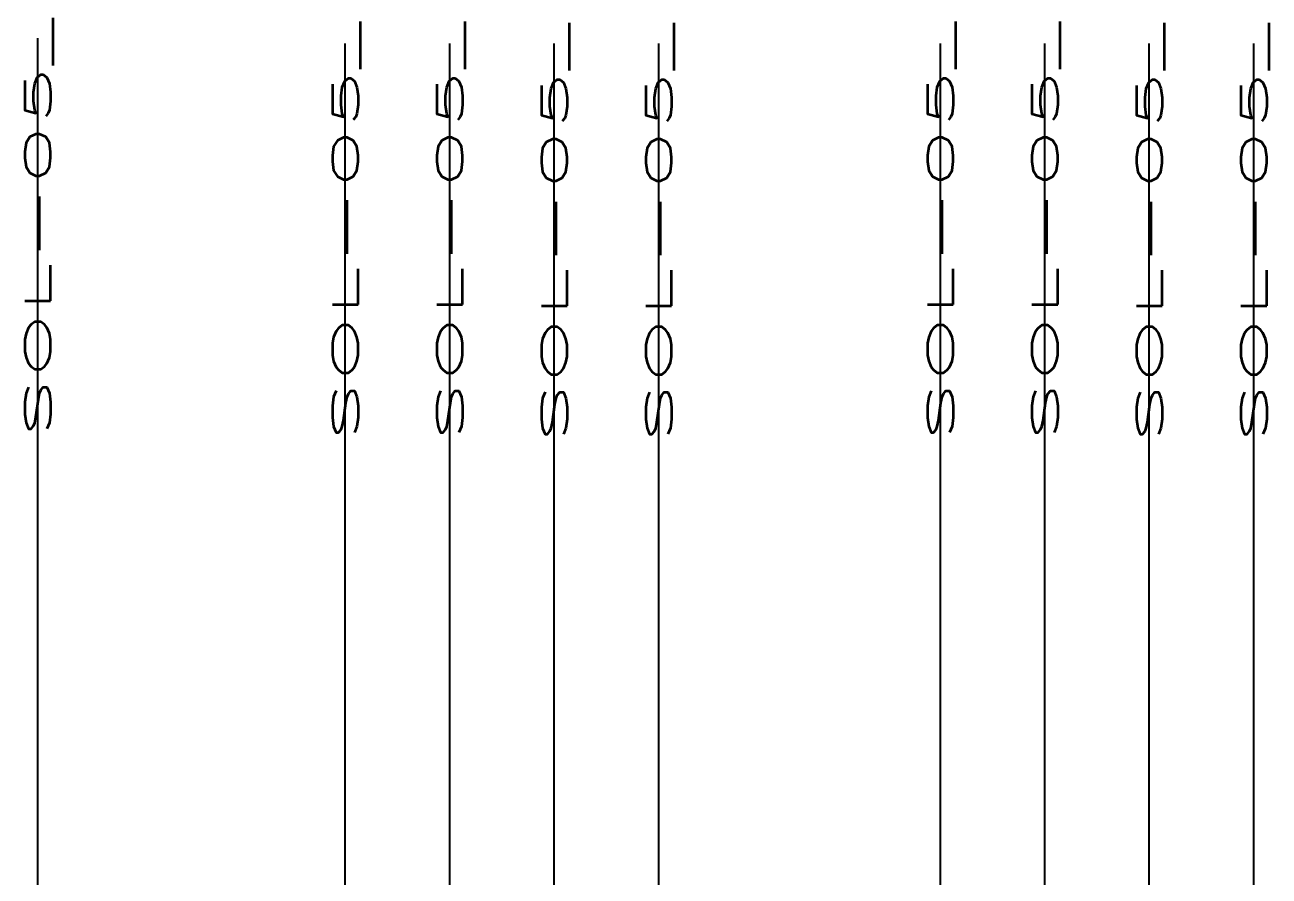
# Model space of a CAD drawing. Header units: inches. Extents: x -58 to 1235, y -506 to 1148.
# Drawn here: x 279.2 to 339.6, y 707.2 to 748.6 of the extents above; entities that cross this region are included whole.
import ezdxf
from ezdxf.enums import TextEntityAlignment as Align

# ---------------------------------------------------------------- set-up
doc = ezdxf.new("R2010")
doc.units = ezdxf.units.IN
doc.header["$MEASUREMENT"] = 0
for name, color, linetype in [('MISC', 2, 'Continuous'), ('RED_10AWG', 1, 'Continuous'), ('WIRENO', 70, 'Continuous')]:
    doc.layers.add(name, color=color, linetype=linetype)
doc.styles.add('WD', font='romans.shx')

# ---------------------------------------------------------------- blocks, each defined once
blk = doc.blocks.new('WD_WNV1')
at = {"style": 'WD', "width": 0.9}
blk.add_attdef('WIRENO', text='', height=0.125, rotation=90, dxfattribs=at).set_placement((0, 0), align=Align.MIDDLE_CENTER)
at = {"style": 'WD', "flags": 1}
for tag, p in [('W01USER', (0.0956, 0.0772)), ('W02USER', (0.0956, 0.0694)), ('W03USER', (0.0956, 0.0616)), ('W04USER', (0.0956, 0.0538)), ('W05USER', (0.0956, 0.046)), ('W06USER', (0.0956, 0.0382)), ('W07USER', (0.0956, 0.0304)), ('W08USER', (0.0956, 0.0226)), ('W09USER', (0.0956, 0.0147)), ('W10USER', (0.0956, 0.0069))]:
    blk.add_attdef(tag, text='', height=0.005, dxfattribs=at).set_placement(p, align=Align.CENTER)
at = {"color": 7, "style": 'WD'}
for tag, p in [('X2_TINY_DOT_DONT_REMOVE', (0, 0.0625)), ('X8_TINY_DOT_DONT_REMOVE', (0, -0.0625))]:
    blk.add_attdef(tag, p, '', height=0.0001, dxfattribs=at)
at = {"style": 'WD', "flags": 1}
for tag, p in [('X2TERM01', (0, 0.0625)), ('X8TERM01', (0, -0.0625))]:
    blk.add_attdef(tag, p, '', height=0.01, dxfattribs=at)

msp = doc.modelspace()

# ---------------------------------------------------------------- linework, layer by layer
at = {"layer": 'RED_10AWG'}
for p, q in [((279.791, 585.436), (279.791, 747.934)), ((294.725, 585.436), (294.725, 747.684)), ((299.798, 585.436), (299.798, 747.684)), ((304.871, 585.436), (304.871, 747.684)), ((309.944, 585.436), (309.944, 747.684)), ((323.619, 585.436), (323.619, 747.684)), ((328.692, 585.436), (328.692, 747.684)), ((333.765, 585.436), (333.765, 747.684)), ((338.838, 585.436), (338.838, 747.684))]:
    msp.add_line(p, q, dxfattribs=at)

# ---------------------------------------------------------------- block references
at = {"layer": 'WIRENO'}
ref = msp.add_blockref('WD_WNV1', (279.791, 748.705), dxfattribs=dict(at, xscale=10, yscale=30))
ref.add_attrib('X8_TINY_DOT_DONT_REMOVE', '.', (279.791, 725.562), dxfattribs={"layer": 'MISC', "color": 7, "height": 0.003, "style": 'WD', "width": 0.333333})
ref.add_attrib('WIRENO', 'SOL-05_1.5.10_N', dxfattribs={"height": 1.25, "rotation": 90, "style": 'WD', "width": 2.7}).set_placement((279.791, 748.705), align=Align.MIDDLE_CENTER)
ref = msp.add_blockref('WD_WNV1', (294.725, 748.456), dxfattribs=dict(at, xscale=10, yscale=30))
ref.add_attrib('X8_TINY_DOT_DONT_REMOVE', '.', (294.725, 725.313), dxfattribs={"layer": 'MISC', "color": 7, "height": 0.003, "style": 'WD', "width": 0.333333})
ref.add_attrib('WIRENO', 'SOL-05_1.5.11_P', dxfattribs={"height": 1.25, "rotation": 90, "style": 'WD', "width": 2.7}).set_placement((294.725, 748.456), align=Align.MIDDLE_CENTER)
ref = msp.add_blockref('WD_WNV1', (299.798, 748.456), dxfattribs=dict(at, xscale=10, yscale=30))
ref.add_attrib('X8_TINY_DOT_DONT_REMOVE', '.', (299.798, 725.313), dxfattribs={"layer": 'MISC', "color": 7, "height": 0.003, "style": 'WD', "width": 0.333333})
ref.add_attrib('WIRENO', 'SOL-05_1.5.12_P', dxfattribs={"height": 1.25, "rotation": 90, "style": 'WD', "width": 2.7}).set_placement((299.798, 748.456), align=Align.MIDDLE_CENTER)
ref = msp.add_blockref('WD_WNV1', (304.871, 748.456), dxfattribs=dict(at, xscale=10, yscale=30))
ref.add_attrib('X8_TINY_DOT_DONT_REMOVE', '.', (304.871, 725.313), dxfattribs={"layer": 'MISC', "color": 7, "height": 0.003, "style": 'WD', "width": 0.333333})
ref.add_attrib('WIRENO', 'SOL-05_1.5.11_N', dxfattribs={"height": 1.25, "rotation": 90, "style": 'WD', "width": 2.7}).set_placement((304.871, 748.456), align=Align.MIDDLE_CENTER)
ref = msp.add_blockref('WD_WNV1', (309.944, 748.456), dxfattribs=dict(at, xscale=10, yscale=30))
ref.add_attrib('X8_TINY_DOT_DONT_REMOVE', '.', (309.944, 725.313), dxfattribs={"layer": 'MISC', "color": 7, "height": 0.003, "style": 'WD', "width": 0.333333})
ref.add_attrib('WIRENO', 'SOL-05_1.5.12_N', dxfattribs={"height": 1.25, "rotation": 90, "style": 'WD', "width": 2.7}).set_placement((309.944, 748.456), align=Align.MIDDLE_CENTER)
ref = msp.add_blockref('WD_WNV1', (323.619, 748.456), dxfattribs=dict(at, xscale=10, yscale=30))
ref.add_attrib('X8_TINY_DOT_DONT_REMOVE', '.', (323.619, 725.313), dxfattribs={"layer": 'MISC', "color": 7, "height": 0.003, "style": 'WD', "width": 0.333333})
ref.add_attrib('WIRENO', 'SOL-05_1.5.13_P', dxfattribs={"height": 1.25, "rotation": 90, "style": 'WD', "width": 2.7}).set_placement((323.619, 748.456), align=Align.MIDDLE_CENTER)
ref = msp.add_blockref('WD_WNV1', (328.692, 748.456), dxfattribs=dict(at, xscale=10, yscale=30))
ref.add_attrib('X8_TINY_DOT_DONT_REMOVE', '.', (328.692, 725.313), dxfattribs={"layer": 'MISC', "color": 7, "height": 0.003, "style": 'WD', "width": 0.333333})
ref.add_attrib('WIRENO', 'SOL-05_1.5.14_P', dxfattribs={"height": 1.25, "rotation": 90, "style": 'WD', "width": 2.7}).set_placement((328.692, 748.456), align=Align.MIDDLE_CENTER)
ref = msp.add_blockref('WD_WNV1', (333.765, 748.456), dxfattribs=dict(at, xscale=10, yscale=30))
ref.add_attrib('X8_TINY_DOT_DONT_REMOVE', '.', (333.765, 725.313), dxfattribs={"layer": 'MISC', "color": 7, "height": 0.003, "style": 'WD', "width": 0.333333})
ref.add_attrib('WIRENO', 'SOL-05_1.5.13_N', dxfattribs={"height": 1.25, "rotation": 90, "style": 'WD', "width": 2.7}).set_placement((333.765, 748.456), align=Align.MIDDLE_CENTER)
ref = msp.add_blockref('WD_WNV1', (338.838, 748.456), dxfattribs=dict(at, xscale=10, yscale=30))
ref.add_attrib('X8_TINY_DOT_DONT_REMOVE', '.', (338.838, 725.313), dxfattribs={"layer": 'MISC', "color": 7, "height": 0.003, "style": 'WD', "width": 0.333333})
ref.add_attrib('WIRENO', 'SOL-05_1.5.14_N', dxfattribs={"height": 1.25, "rotation": 90, "style": 'WD', "width": 2.7}).set_placement((338.838, 748.456), align=Align.MIDDLE_CENTER)

doc.saveas('drawing.dxf')
